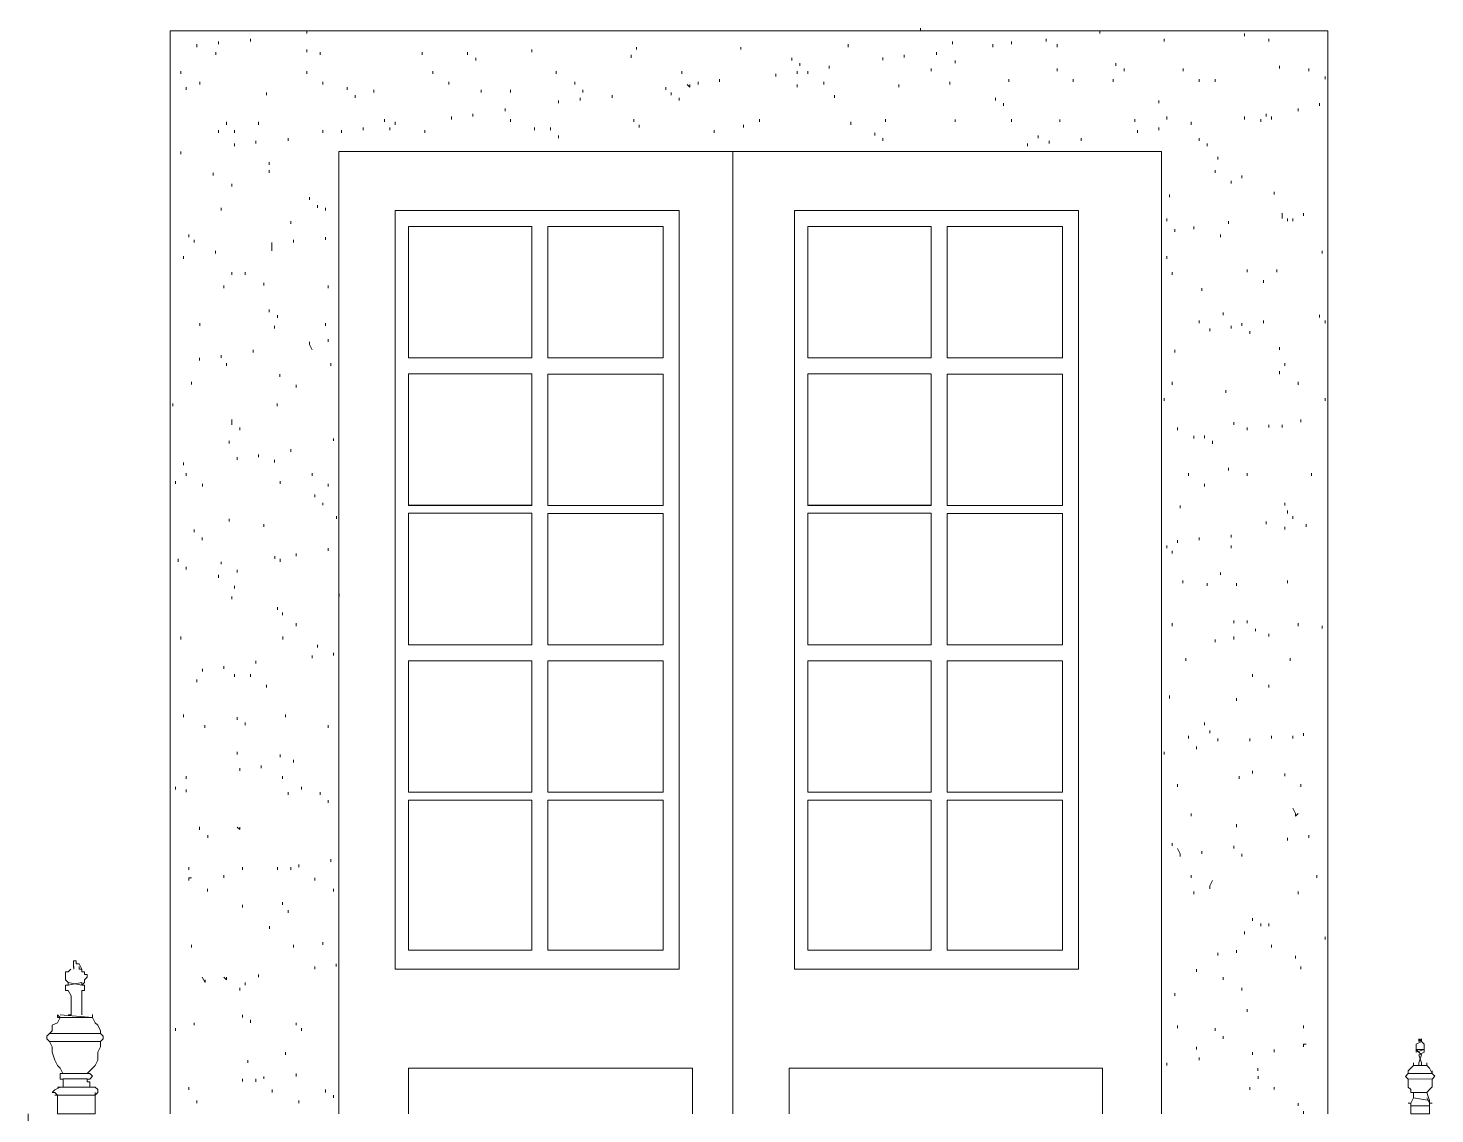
# Model space of a CAD drawing. Header units: millimetres. Extents: x -84511 to -57795, y -17083 to -534.
# Drawn here: x -62734 to -60737, y -7746 to -6206 of the extents above; entities that cross this region are included whole.
import ezdxf

# ---------------------------------------------------------------- set-up
doc = ezdxf.new("R2010")
doc.units = ezdxf.units.MM
doc.layers.add('A-POR-___-___-EXI', color=250, linetype='Continuous', lineweight=25)

msp = doc.modelspace()

# ---------------------------------------------------------------- linework, layer by layer
at = {"layer": 'A-POR-___-___-EXI', "color": 18, "lineweight": 9}
for p, q in [((-62338.3, -6213.2), (-62338.3, -6209.5)), ((-61467.2, -6209.5), (-61467.2, -6205.6)), ((-61212.5, -6213.2), (-61212.5, -6209.5)), ((-62494.3, -6232.4), (-62494.3, -6228.5)), ((-62463.9, -6228.5), (-62463.9, -6224.7)), ((-62418.2, -6224.7), (-62418.2, -6220.9)), ((-61569.9, -6232.4), (-61569.9, -6228.5)), ((-61421.6, -6228.5), (-61421.6, -6224.7)), ((-61364.6, -6232.4), (-61364.6, -6228.5)), ((-61338, -6228.5), (-61338, -6224.7)), ((-61288.5, -6224.7), (-61288.5, -6220.9)), ((-61273.3, -6232.4), (-61273.3, -6228.5)), ((-61121.1, -6224.7), (-61121.1, -6220.9)), ((-61007, -6217.1), (-61007, -6213.3)), ((-60972.8, -6224.7), (-60972.8, -6220.9)), ((-62467.6, -6243.7), (-62467.6, -6239.9)), ((-62338.3, -6239.9), (-62338.3, -6236.1)), ((-62319.3, -6243.7), (-62319.3, -6239.9)), ((-62174.7, -6243.7), (-62174.7, -6239.9)), ((-62110.1, -6243.7), (-62110.1, -6239.9)), ((-62098.6, -6251.4), (-62098.6, -6247.6)), ((-62018.8, -6239.9), (-62018.8, -6236.1)), ((-61878, -6247.6), (-61878, -6243.7)), ((-61870.4, -6236.1), (-61870.4, -6232.4)), ((-61722.1, -6236.1), (-61722.1, -6232.4)), ((-61649.8, -6251.4), (-61649.8, -6247.6)), ((-61520.5, -6251.3), (-61520.5, -6247.5)), ((-61490.1, -6247.5), (-61490.1, -6243.7)), ((-61444.4, -6243.7), (-61444.4, -6239.9)), ((-62517.1, -6270.4), (-62517.1, -6266.6)), ((-62338.3, -6270.4), (-62338.3, -6266.6)), ((-62159.6, -6270.4), (-62159.6, -6266.6)), ((-61984.5, -6270.4), (-61984.5, -6266.6)), ((-61805.9, -6270.4), (-61805.9, -6266.6)), ((-61672.6, -6274.2), (-61672.6, -6270.3)), ((-61642.3, -6270.3), (-61642.3, -6266.5)), ((-61638.5, -6258.9), (-61638.5, -6255.1)), ((-61627, -6270.3), (-61627, -6266.5)), ((-61596.6, -6262.7), (-61596.6, -6259)), ((-61452, -6266.5), (-61452, -6262.7)), ((-61417.8, -6255.1), (-61417.8, -6251.4)), ((-61273.2, -6266.5), (-61273.2, -6262.7)), ((-61189.7, -6258.9), (-61189.7, -6255.1)), ((-61178.2, -6266.5), (-61178.2, -6262.7)), ((-61094.4, -6266.5), (-61094.4, -6262.7)), ((-60957.5, -6262.7), (-60957.5, -6258.9)), ((-60915.8, -6266.5), (-60915.8, -6262.7)), ((-62509.5, -6293.2), (-62509.5, -6289.4)), ((-62490.4, -6285.5), (-62490.4, -6281.7)), ((-62315.5, -6285.5), (-62315.5, -6281.7)), ((-62281.2, -6293.2), (-62281.2, -6289.4)), ((-62136.7, -6285.5), (-62136.7, -6281.7)), ((-61957.9, -6285.5), (-61957.9, -6281.7)), ((-61828.6, -6293.1), (-61828.6, -6289.3)), ((-61782.9, -6285.5), (-61782.9, -6281.7)), ((-61752.5, -6281.8), (-61752.5, -6278)), ((-61642.2, -6289.3), (-61642.2, -6285.6)), ((-61604.2, -6285.5), (-61604.2, -6281.8)), ((-61497.7, -6289.3), (-61497.7, -6285.6)), ((-61425.4, -6285.5), (-61425.4, -6281.8)), ((-61341.7, -6281.8), (-61341.7, -6278)), ((-61250.4, -6281.8), (-61250.4, -6278)), ((-61193.4, -6281.8), (-61193.4, -6278)), ((-61071.6, -6281.8), (-61071.6, -6278)), ((-61048.9, -6281.8), (-61048.9, -6278)), ((-62395.3, -6300.8), (-62395.3, -6297)), ((-62269.9, -6304.5), (-62269.9, -6300.8)), ((-62243.2, -6297), (-62243.2, -6293.1)), ((-62091, -6297), (-62091, -6293.1)), ((-62049.2, -6297), (-62049.2, -6293.2)), ((-61980.8, -6312.1), (-61980.8, -6308.4)), ((-61950.3, -6308.4), (-61950.3, -6304.6)), ((-61946.5, -6297), (-61946.5, -6293.1)), ((-61904.7, -6304.6), (-61904.7, -6300.8)), ((-61821, -6300.8), (-61821, -6297)), ((-61809.6, -6308.3), (-61809.6, -6304.5)), ((-61589, -6304.5), (-61589, -6300.8)), ((-61360.8, -6308.3), (-61360.8, -6304.5)), ((-61128.7, -6312.2), (-61128.7, -6308.3)), ((-62102.5, -6331.2), (-62102.5, -6327.4)), ((-62056.8, -6323.6), (-62056.8, -6319.8)), ((-61349.3, -6316), (-61349.3, -6312.2)), ((-60976.6, -6331.2), (-60976.6, -6327.4)), ((-60931, -6323.6), (-60931, -6319.8)), ((-60900.5, -6316), (-60900.5, -6312.2)), ((-60889, -6323.6), (-60889, -6319.8)), ((-62463.9, -6354.1), (-62463.9, -6350.2)), ((-62452.4, -6342.6), (-62452.4, -6338.8)), ((-62441, -6354), (-62441, -6350.3)), ((-62406.8, -6342.6), (-62406.8, -6338.8)), ((-62315.6, -6354.1), (-62315.6, -6350.2)), ((-62288.9, -6354.1), (-62288.9, -6350.2)), ((-62258.4, -6350.2), (-62258.4, -6346.4)), ((-62228, -6338.8), (-62228, -6335)), ((-62220.5, -6350.3), (-62220.5, -6346.4)), ((-62212.8, -6342.6), (-62212.8, -6338.8)), ((-62170.9, -6354.1), (-62170.9, -6350.2)), ((-62132.9, -6335.1), (-62132.9, -6331.2)), ((-62049.3, -6338.8), (-62049.3, -6335)), ((-62015.1, -6350.2), (-62015.1, -6346.4)), ((-61992.2, -6350.3), (-61992.2, -6346.4)), ((-61874.3, -6338.8), (-61874.3, -6335)), ((-61866.6, -6346.4), (-61866.6, -6342.6)), ((-61760.2, -6354), (-61760.2, -6350.3)), ((-61718.3, -6346.4), (-61718.3, -6342.6)), ((-61695.5, -6338.8), (-61695.5, -6335)), ((-61566.1, -6342.6), (-61566.1, -6338.8)), ((-61516.7, -6338.8), (-61516.7, -6335)), ((-61417.8, -6338.8), (-61417.8, -6335.1)), ((-61338, -6338.8), (-61338, -6335)), ((-61269.5, -6338.8), (-61269.5, -6335.1)), ((-61163, -6338.8), (-61163, -6335)), ((-61159.2, -6354.1), (-61159.2, -6350.2)), ((-61128.7, -6350.2), (-61128.7, -6346.4)), ((-61117.3, -6335.1), (-61117.3, -6331.2)), ((-61083.1, -6342.6), (-61083.1, -6338.8)), ((-61007, -6335.1), (-61007, -6331.2)), ((-60984.2, -6338.8), (-60984.2, -6335)), ((-60969, -6335.1), (-60969, -6331.2)), ((-62441, -6373), (-62441, -6369.2)), ((-62410.6, -6369.2), (-62410.6, -6365.4)), ((-62365, -6365.4), (-62365, -6361.6)), ((-61980.8, -6361.6), (-61980.8, -6357.8)), ((-61531.9, -6357.8), (-61531.9, -6354)), ((-61520.5, -6365.4), (-61520.5, -6361.6)), ((-61315.2, -6373), (-61315.2, -6369.2)), ((-61299.9, -6361.6), (-61299.9, -6357.8)), ((-61284.7, -6369.2), (-61284.7, -6365.4)), ((-61239.1, -6365.4), (-61239.1, -6361.6)), ((-61071.7, -6365.4), (-61071.7, -6361.6)), ((-61060.3, -6373.1), (-61060.3, -6369.3)), ((-62517.1, -6384.5), (-62517.1, -6380.7)), ((-61045, -6392), (-61045, -6388.2)), ((-60889.1, -6388.2), (-60889.1, -6384.5)), ((-62391.6, -6399.7), (-62391.6, -6395.9)), ((-62391.6, -6411), (-62391.6, -6407.3)), ((-61048.8, -6411), (-61048.8, -6407.3)), ((-62471.4, -6414.9), (-62471.4, -6411.1)), ((-62444.8, -6430.1), (-62444.8, -6426.4)), ((-61026, -6426.3), (-61026, -6422.5)), ((-61010.9, -6418.7), (-61010.9, -6414.9)), ((-62334.5, -6449.2), (-62334.5, -6445.3)), ((-61113.5, -6445.3), (-61113.5, -6441.5)), ((-60965.1, -6441.5), (-60965.1, -6437.7)), ((-62460.1, -6464.3), (-62460.1, -6460.6)), ((-62323, -6460.5), (-62323, -6456.7)), ((-62311.7, -6464.3), (-62311.7, -6460.6)), ((-60923.3, -6471.9), (-60923.3, -6468.1)), ((-62361.1, -6483.3), (-62361.1, -6479.5)), ((-61117.4, -6479.6), (-61117.4, -6475.8)), ((-61079.3, -6490.9), (-61079.3, -6487.1)), ((-61029.9, -6483.4), (-61029.9, -6479.6)), ((-60946.1, -6479.5), (-60946.1, -6475.8)), ((-60938.6, -6479.6), (-60938.6, -6475.8)), ((-62505.7, -6502.4), (-62505.7, -6498.6)), ((-62498.1, -6509.9), (-62498.1, -6506.1)), ((-62357.3, -6510), (-62357.3, -6506.2)), ((-62311.7, -6506.2), (-62311.7, -6502.4)), ((-61105.9, -6494.7), (-61105.9, -6490.9)), ((-61041.2, -6502.4), (-61041.2, -6498.6)), ((-62513.3, -6532.8), (-62513.3, -6529)), ((-62467.7, -6525.2), (-62467.7, -6521.4)), ((-61117.3, -6532.8), (-61117.3, -6529.1)), ((-60896.7, -6525.2), (-60896.7, -6521.4)), ((-61003.2, -6551.8), (-61003.2, -6548)), ((-60961.3, -6551.8), (-60961.3, -6548)), ((-62444.9, -6555.6), (-62444.9, -6551.9)), ((-62425.8, -6555.6), (-62425.8, -6551.9)), ((-62399.2, -6570.9), (-62399.2, -6567)), ((-61109.7, -6555.7), (-61109.7, -6551.8)), ((-60980.4, -6567), (-60980.4, -6563.2)), ((-62456.2, -6574.6), (-62456.2, -6570.8)), ((-62307.9, -6574.6), (-62307.9, -6570.8)), ((-61067.8, -6578.5), (-61067.8, -6574.7)), ((-62391.6, -6608.8), (-62391.6, -6605)), ((-61037.4, -6612.7), (-61037.4, -6608.9)), ((-62532.3, -6631.7), (-62532.3, -6627.9)), ((-62490.4, -6628), (-62490.4, -6624.1)), ((-62384, -6631.7), (-62384, -6627.9)), ((-62380.1, -6616.5), (-62380.1, -6612.7)), ((-62311.6, -6628), (-62311.6, -6624.1)), ((-61071.7, -6624.1), (-61071.7, -6620.3)), ((-61026, -6631.7), (-61026, -6627.9)), ((-61010.9, -6627.9), (-61010.9, -6624.1)), ((-60980.4, -6624.1), (-60980.4, -6620.3)), ((-60900.5, -6616.4), (-60900.5, -6612.6)), ((-60892.8, -6624.1), (-60892.8, -6620.3)), ((-62307.9, -6650.7), (-62307.9, -6646.9)), ((-61056.5, -6635.6), (-61056.5, -6631.7)), ((-60999.4, -6639.3), (-60999.4, -6635.5)), ((-62460, -6673.5), (-62460, -6669.7)), ((-62414.4, -6665.9), (-62414.4, -6662.2)), ((-61106, -6665.9), (-61106, -6662.2)), ((-60957.6, -6662.2), (-60957.6, -6658.4)), ((-62490.5, -6677.4), (-62490.5, -6673.5)), ((-62452.4, -6685), (-62452.4, -6681.2)), ((-62304.1, -6685), (-62304.1, -6681.2)), ((-60950, -6684.9), (-60950, -6681.1)), ((-62501.8, -6711.5), (-62501.8, -6707.7)), ((-62376.4, -6700.2), (-62376.4, -6696.4)), ((-61109.7, -6711.6), (-61109.7, -6707.7)), ((-60957.5, -6696.4), (-60957.5, -6692.6)), ((-60930.9, -6711.6), (-60930.9, -6707.7)), ((-62353.6, -6715.4), (-62353.6, -6711.6)), ((-61033.7, -6723), (-61033.7, -6719.2)), ((-62528.5, -6742), (-62528.5, -6738.3)), ((-62380.2, -6742), (-62380.2, -6738.3)), ((-61121.1, -6734.4), (-61121.1, -6730.5)), ((-60892.9, -6734.4), (-60892.9, -6730.5)), ((-61022.3, -6768.6), (-61022.3, -6764.8)), ((-60972.7, -6772.4), (-60972.7, -6768.6)), ((-60953.8, -6772.4), (-60953.8, -6768.6)), ((-60927.1, -6764.8), (-60927.1, -6761.1)), ((-62433.4, -6776.3), (-62433.4, -6772.5)), ((-62300.3, -6791.4), (-62300.3, -6787.7)), ((-61102.1, -6776.2), (-61102.1, -6772.4)), ((-61079.3, -6787.7), (-61079.3, -6783.9)), ((-61064, -6787.6), (-61064, -6783.8)), ((-61003.2, -6776.2), (-61003.2, -6772.4)), ((-62448.6, -6795.2), (-62448.6, -6791.4)), ((-62361.1, -6806.7), (-62361.1, -6802.9)), ((-61052.7, -6795.3), (-61052.7, -6791.4)), ((-62513.3, -6825.7), (-62513.3, -6821.9)), ((-62437.2, -6818), (-62437.2, -6814.3)), ((-62406.8, -6814.3), (-62406.8, -6810.5)), ((-62384, -6821.9), (-62384, -6818.1)), ((-61029.9, -6833.3), (-61029.9, -6829.5)), ((-62524.7, -6852.3), (-62524.7, -6848.5)), ((-62509.5, -6840.9), (-62509.5, -6837.1)), ((-62376.3, -6852.3), (-62376.3, -6848.5)), ((-62330.8, -6840.9), (-62330.8, -6837.1)), ((-61086.9, -6840.9), (-61086.9, -6837.1)), ((-61003.2, -6840.9), (-61003.2, -6837.1)), ((-60911.9, -6840.9), (-60911.9, -6837.1)), ((-62486.6, -6856.1), (-62486.6, -6852.4)), ((-62326.9, -6871.3), (-62326.9, -6867.5)), ((-62307.9, -6856.1), (-62307.9, -6852.4)), ((-61064.1, -6856.1), (-61064.1, -6852.4)), ((-62315.5, -6882.7), (-62315.5, -6879)), ((-61098.3, -6886.6), (-61098.3, -6882.8)), ((-60950, -6882.8), (-60950, -6879)), ((-62448.6, -6905.6), (-62448.6, -6901.8)), ((-62399.2, -6913.2), (-62399.2, -6909.3)), ((-62296.4, -6901.8), (-62296.4, -6897.9)), ((-60976.6, -6909.3), (-60976.6, -6905.5)), ((-60946.1, -6894.2), (-60946.1, -6890.3)), ((-60938.6, -6901.8), (-60938.6, -6898)), ((-60919.5, -6913.2), (-60919.5, -6909.4)), ((-62498.1, -6920.8), (-62498.1, -6917)), ((-62486.7, -6932.1), (-62486.7, -6928.4)), ((-61071.6, -6932.2), (-61071.6, -6928.4)), ((-61026, -6928.4), (-61026, -6924.6)), ((-60949.9, -6916.9), (-60949.9, -6913.2)), ((-62307.9, -6947.4), (-62307.9, -6943.6)), ((-61117.3, -6943.6), (-61117.3, -6939.8)), ((-61109.8, -6951.2), (-61109.8, -6947.4)), ((-61102.1, -6936), (-61102.1, -6932.2)), ((-61026, -6943.6), (-61026, -6939.9)), ((-62520.9, -6962.7), (-62520.9, -6958.9)), ((-62460, -6966.4), (-62460, -6962.7)), ((-62383.9, -6958.9), (-62383.9, -6955)), ((-62376.3, -6962.7), (-62376.3, -6958.9)), ((-62353.5, -6955), (-62353.5, -6951.2)), ((-62509.5, -6974), (-62509.5, -6970.2)), ((-62463.8, -6985.4), (-62463.8, -6981.6)), ((-62437.2, -6977.9), (-62437.2, -6974.1)), ((-61094.5, -6993), (-61094.5, -6989.3)), ((-61041.3, -6981.6), (-61041.3, -6977.9)), ((-60946.1, -6993), (-60946.1, -6989.3)), ((-62441, -7000.7), (-62441, -6996.9)), ((-62292.6, -7012.1), (-62292.6, -7008.3)), ((-61060.3, -6996.9), (-61060.3, -6993)), ((-61018.4, -6996.9), (-61018.4, -6993.1)), ((-62444.8, -7015.8), (-62444.8, -7012.1)), ((-62380.1, -7031.1), (-62380.1, -7027.3)), ((-62372.6, -7038.7), (-62372.6, -7034.8)), ((-61022.2, -7050.1), (-61022.2, -7046.3)), ((-61003.2, -7050.1), (-61003.2, -7046.3)), ((-62532.4, -7054), (-62532.4, -7050.1)), ((-62517.2, -7072.9), (-62517.2, -7069.1)), ((-62372.5, -7072.9), (-62372.5, -7069.1)), ((-62353.6, -7054), (-62353.6, -7050.1)), ((-61109.7, -7054), (-61109.7, -7050.1)), ((-61022.2, -7072.9), (-61022.2, -7069.1)), ((-60991.8, -7061.5), (-60991.8, -7057.8)), ((-60972.7, -7069.1), (-60972.7, -7065.3)), ((-60930.9, -7054), (-60930.9, -7050.1)), ((-60896.7, -7057.7), (-60896.7, -7053.9)), ((-62323, -7084.3), (-62323, -7080.6)), ((-61048.8, -7076.7), (-61048.8, -7072.9)), ((-62410.6, -7107.2), (-62410.6, -7103.4)), ((-62330.7, -7099.5), (-62330.7, -7095.7)), ((-62300.3, -7095.7), (-62300.3, -7091.9)), ((-61090.6, -7103.4), (-61090.6, -7099.5)), ((-62486.6, -7118.5), (-62486.6, -7114.7)), ((-62456.2, -7114.7), (-62456.2, -7111)), ((-62441.1, -7126.2), (-62441.1, -7122.4)), ((-62418.2, -7126.2), (-62418.2, -7122.4)), ((-60995.6, -7126.2), (-60995.6, -7122.4)), ((-62494.3, -7133.7), (-62494.3, -7130)), ((-62395.4, -7141.4), (-62395.4, -7137.6)), ((-60972.8, -7141.4), (-60972.8, -7137.6)), ((-61113.6, -7156.7), (-61113.6, -7152.8)), ((-61018.4, -7160.4), (-61018.4, -7156.6)), ((-62513.3, -7183.3), (-62513.3, -7179.4)), ((-62437.2, -7187), (-62437.2, -7183.3)), ((-62368.7, -7183.3), (-62368.7, -7179.4)), ((-62482.9, -7198.5), (-62482.9, -7194.7)), ((-62425.8, -7194.6), (-62425.8, -7190.8)), ((-62307.9, -7198.5), (-62307.9, -7194.7)), ((-61064.1, -7194.7), (-61064.1, -7190.8)), ((-61056.5, -7206.1), (-61056.5, -7202.3)), ((-60923.3, -7209.9), (-60923.3, -7206.1)), ((-61086.9, -7213.7), (-61086.9, -7209.9)), ((-61075.5, -7228.9), (-61075.5, -7225.1)), ((-61045, -7217.4), (-61045, -7213.6)), ((-60999.4, -7217.4), (-60999.4, -7213.7)), ((-60968.9, -7213.7), (-60968.9, -7209.9)), ((-60938.6, -7213.7), (-60938.6, -7209.9)), ((-62437.3, -7236.5), (-62437.3, -7232.7)), ((-62376.3, -7240.3), (-62376.3, -7236.4)), ((-62357.3, -7247.9), (-62357.3, -7244.1)), ((-61121.1, -7236.5), (-61121.1, -7232.7)), ((-62509.5, -7270.7), (-62509.5, -7266.9)), ((-62433.4, -7259.3), (-62433.4, -7255.5)), ((-62402.9, -7255.5), (-62402.9, -7251.7)), ((-62372.6, -7270.7), (-62372.6, -7266.9)), ((-61014.6, -7270.7), (-61014.6, -7266.9)), ((-60995.6, -7263.1), (-60995.6, -7259.4)), ((-60950, -7266.9), (-60950, -7263.1)), ((-62524.7, -7285.9), (-62524.7, -7282.2)), ((-62509.5, -7289.8), (-62509.5, -7286)), ((-62345.9, -7285.9), (-62345.9, -7282.2)), ((-61102.2, -7282.2), (-61102.2, -7278.4)), ((-60927.1, -7282.2), (-60927.1, -7278.4)), ((-62365, -7293.5), (-62365, -7289.8)), ((-62319.3, -7293.5), (-62319.3, -7289.7)), ((-62307.9, -7305), (-62307.9, -7301.2)), ((-61083.1, -7323.9), (-61083.1, -7320.1)), ((-62490.5, -7343), (-62490.5, -7339.1)), ((-61018.4, -7339.2), (-61018.4, -7335.3)), ((-62479, -7354.4), (-62479, -7350.6)), ((-61109.8, -7365.8), (-61109.8, -7362)), ((-61022.2, -7369.6), (-61022.2, -7365.9)), ((-60946.1, -7358.2), (-60946.1, -7354.4)), ((-60915.8, -7354.4), (-60915.8, -7350.6)), ((-62304, -7388.7), (-62304, -7384.9)), ((-61067.9, -7377.2), (-61067.9, -7373.4)), ((-61010.9, -7381), (-61010.9, -7377.2)), ((-62505.7, -7400), (-62505.7, -7396.2)), ((-62456.2, -7411.5), (-62456.2, -7407.7)), ((-62429.6, -7400.1), (-62429.6, -7396.2)), ((-62380.1, -7400), (-62380.1, -7396.2)), ((-62361.2, -7400), (-62361.2, -7396.2)), ((-62349.8, -7396.2), (-62349.8, -7392.4)), ((-61083.1, -7411.4), (-61083.1, -7407.7)), ((-60904.3, -7411.4), (-60904.3, -7407.7)), ((-62479.1, -7430.5), (-62479.1, -7426.7)), ((-62326.9, -7415.2), (-62326.9, -7411.4)), ((-62300.3, -7430.5), (-62300.3, -7426.7)), ((-62372.6, -7449.5), (-62372.6, -7445.7)), ((-61079.3, -7434.3), (-61079.3, -7430.5)), ((-60931, -7434.3), (-60931, -7430.5)), ((-62429.6, -7453.3), (-62429.6, -7449.5)), ((-62365, -7460.8), (-62365, -7457.1)), ((-60995.6, -7472.3), (-60995.6, -7468.5)), ((-62391.5, -7483.8), (-62391.5, -7480)), ((-61007, -7491.4), (-61007, -7487.6)), ((-60984.2, -7480), (-60984.2, -7476.1)), ((-60972.8, -7480), (-60972.8, -7476.2)), ((-62501.9, -7510.4), (-62501.9, -7506.6)), ((-62357.4, -7510.4), (-62357.4, -7506.6)), ((-62315.5, -7506.6), (-62315.5, -7502.8)), ((-60968.9, -7510.4), (-60968.9, -7506.6)), ((-60892.8, -7498.9), (-60892.8, -7495.1)), ((-61124.9, -7529.4), (-61124.9, -7525.6)), ((-61045, -7521.7), (-61045, -7517.9)), ((-61018.5, -7517.9), (-61018.5, -7514.2)), ((-60934.8, -7525.6), (-60934.8, -7521.8)), ((-62406.7, -7552.2), (-62406.7, -7548.4)), ((-62326.8, -7540.8), (-62326.8, -7537)), ((-62296.5, -7537), (-62296.5, -7533.2)), ((-61075.5, -7544.5), (-61075.5, -7540.8)), ((-60927.1, -7540.8), (-60927.1, -7537)), ((-62676.9, -7563.6), (-62676.9, -7559.8)), ((-62433.5, -7571.2), (-62433.5, -7567.4)), ((-62425.8, -7563.7), (-62425.8, -7559.8)), ((-61037.4, -7556.1), (-61037.4, -7552.2)), ((-61010.8, -7571.2), (-61010.8, -7567.4)), ((-61105.9, -7578.8), (-61105.9, -7575)), ((-62429.6, -7609.3), (-62429.6, -7605.5)), ((-61003.2, -7601.6), (-61003.2, -7597.8)), ((-62524.7, -7628.3), (-62524.7, -7624.5)), ((-62498, -7620.6), (-62498, -7616.9)), ((-62418.2, -7616.9), (-62418.2, -7613)), ((-62353.5, -7620.6), (-62353.5, -7616.9)), ((-62345.9, -7628.3), (-62345.9, -7624.5)), ((-61102.2, -7624.5), (-61102.2, -7620.7)), ((-61048.8, -7628.3), (-61048.8, -7624.5)), ((-60923.4, -7624.5), (-60923.4, -7620.7)), ((-61037.5, -7639.6), (-61037.5, -7635.9)), ((-62368.8, -7662.5), (-62368.8, -7658.7)), ((-61075.5, -7654.9), (-61075.5, -7651.1)), ((-61071.6, -7670.1), (-61071.6, -7666.4)), ((-60995.6, -7662.5), (-60995.6, -7658.7)), ((-60965.2, -7658.7), (-60965.2, -7654.9)), ((-62422, -7673.9), (-62422, -7670.1)), ((-61117.4, -7677.7), (-61117.4, -7673.9)), ((-60988.1, -7685.4), (-60988.1, -7681.6)), ((-60748.4, -7677.7), (-60748.4, -7673.9)), ((-62505.6, -7712), (-62505.6, -7708.2)), ((-62429.6, -7700.5), (-62429.6, -7696.7)), ((-62410.7, -7700.6), (-62410.7, -7696.7)), ((-62399.2, -7696.7), (-62399.2, -7693)), ((-62353.5, -7693), (-62353.5, -7689.2)), ((-60999.4, -7712), (-60999.4, -7708.2)), ((-60988, -7696.7), (-60988, -7692.9)), ((-60965.2, -7711.9), (-60965.2, -7708.2)), ((-62494.2, -7731), (-62494.2, -7727.1)), ((-62387.7, -7715.7), (-62387.7, -7711.9)), ((-62349.7, -7731), (-62349.7, -7727.1)), ((-62311.7, -7715.8), (-62311.7, -7711.9)), ((-62300.3, -7723.4), (-62300.3, -7719.6)), ((-60931, -7734.8), (-60931, -7731)), ((-60923.3, -7746.2), (-60923.3, -7742.3))]:
    msp.add_line(p, q, dxfattribs=at)
at = {"layer": 'A-POR-___-___-EXI', "color": 18, "lineweight": 9, "flags": 128}
for points in [[(-60889.1, -7746.2), (-60889.1, -6209.5), (-62532.3, -6209.5), (-60889.1, -6209.5), (-60889.1, -7746.2)], [(-61798.2, -6285.6), (-61794.4, -6289.3), (-61794.4, -6285.6)], [(-60892.8, -6278), (-60892.9, -6278), (-60892.9, -6274.2)], [(-61125, -7746.2), (-61125, -6380.7), (-62292.7, -6380.7), (-61124.9, -6380.7), (-61124.9, -7746.2)], [(-60953.8, -6468.1), (-60953.8, -6475.8), (-60953.8, -6471.9)], [(-61996, -6673.6), (-61832.5, -6673.6), (-61832.5, -6487.2), (-61996, -6487.2), (-61832.5, -6487.2), (-61832.5, -6673.6), (-61996, -6673.6), (-61996, -6487.1), (-61996, -6673.6)], [(-61452.1, -6673.5), (-61627, -6673.5), (-61627, -6487.1), (-61452.1, -6487.1), (-61452.1, -6673.6), (-61627, -6673.6), (-61627, -6487.1), (-61452.1, -6487.1), (-61452.1, -6673.6)], [(-62387.8, -6521.4), (-62387.8, -6517.6), (-62387.8, -6510)], [(-62330.7, -6662.1), (-62334.5, -6654.5), (-62334.5, -6650.7)], [(-62018.8, -6882.7), (-62193.8, -6882.7), (-62193.8, -6696.3), (-62018.8, -6696.3), (-62018.8, -6882.8), (-62193.8, -6882.8), (-62193.8, -6696.3), (-62018.8, -6696.3), (-62018.8, -6882.8)], [(-61429.2, -6882.7), (-61429.2, -6696.4), (-61429.2, -6882.8), (-61265.6, -6882.8), (-61265.6, -6696.4), (-61429.2, -6696.4), (-61265.6, -6696.4), (-61265.6, -6882.8), (-61429.2, -6882.8)], [(-62444.8, -6768.6), (-62444.8, -6764.8), (-62444.9, -6761)], [(-61996, -7080.5), (-61996, -6894.2), (-61996, -7080.6), (-61832.5, -7080.6), (-61832.5, -6894.2), (-61996, -6894.2), (-61832.5, -6894.2), (-61832.5, -7080.6), (-61996, -7080.6)], [(-62018.8, -7103.4), (-62018.8, -7289.8), (-62018.8, -7103.3), (-62193.8, -7103.3), (-62193.8, -7289.7), (-62018.8, -7289.7), (-62193.8, -7289.7), (-62193.8, -7103.3), (-62018.8, -7103.3)], [(-61452.1, -7289.7), (-61627, -7289.7), (-61627, -7103.3), (-61452.1, -7103.3), (-61452.1, -7289.7), (-61627, -7289.7), (-61627, -7103.3), (-61452.1, -7103.3), (-61452.1, -7289.8)], [(-60942.3, -7103.4), (-60942.3, -7103.4), (-60942.3, -7099.5)], [(-62018.8, -7301.2), (-62018.8, -7514.2), (-62018.8, -7301.1), (-62193.8, -7301.1), (-62193.8, -7514.2), (-62018.8, -7514.2), (-62193.8, -7514.2), (-62193.8, -7301.1), (-62018.8, -7301.1)], [(-61996, -7514.2), (-61996, -7301.2), (-61996, -7514.2), (-61832.4, -7514.2), (-61832.4, -7301.1), (-61996, -7301.1), (-61832.4, -7301.1), (-61832.4, -7514.2), (-61995.9, -7514.2)], [(-61452.1, -7514.2), (-61627, -7514.2), (-61627, -7301.1), (-61452.1, -7301.1), (-61452.1, -7514.2), (-61627, -7514.2), (-61627, -7301.1), (-61452.1, -7301.1), (-61452.1, -7514.2)], [(-60931, -7320.2), (-60934.8, -7323.9), (-60934.8, -7320.1), (-60938.6, -7312.5)], [(-62437.2, -7339.2), (-62433.4, -7342.9), (-62433.4, -7339.2)], [(-61098.3, -7381), (-61098.3, -7377.2), (-61102.1, -7369.6)], [(-62505.6, -7415.3), (-62505.6, -7411.5), (-62501.9, -7411.4)], [(-61056.4, -7426.7), (-61056.4, -7422.9), (-61052.7, -7415.2)], [(-62673.1, -7540.8), (-62676.9, -7544.6), (-62680.7, -7544.6), (-62680.7, -7555.9), (-62676.9, -7559.8), (-62657.9, -7563.6), (-62657.9, -7559.8), (-62676.9, -7563.6), (-62680.7, -7563.6), (-62680.7, -7571.3), (-62676.9, -7571.2), (-62673, -7578.8), (-62673, -7601.6), (-62673, -7605.5), (-62676.9, -7605.5)], [(-62657.8, -7605.5), (-62657.8, -7601.6), (-62657.8, -7578.9), (-62657.9, -7571.2), (-62654, -7571.2), (-62654, -7563.6), (-62657.9, -7563.6), (-62654, -7559.8), (-62654, -7556), (-62650.2, -7552.2), (-62650.2, -7548.3), (-62654, -7548.3), (-62654, -7544.7), (-62657.8, -7544.7), (-62657.8, -7540.8), (-62661.6, -7533.2), (-62665.5, -7533.2), (-62665.5, -7529.3), (-62669.3, -7529.3), (-62669.3, -7537), (-62669.2, -7540.8), (-62669.2, -7537)], [(-62661.6, -7537), (-62661.6, -7540.8), (-62657.8, -7540.8)], [(-62486.7, -7552.2), (-62482.8, -7559.8), (-62482.8, -7556)], [(-62456.3, -7552.2), (-62452.5, -7556), (-62452.5, -7552.2)], [(-62631.2, -7643.6), (-62703.5, -7643.6), (-62707.3, -7639.7), (-62707.3, -7635.9), (-62703.5, -7632.1), (-62699.7, -7628.3), (-62699.7, -7620.6), (-62692, -7616.9), (-62688.3, -7609.3), (-62692.1, -7605.5), (-62692.1, -7609.3), (-62688.3, -7609.3), (-62642.6, -7609.3), (-62688.3, -7605.5)], [(-62631.2, -7632.1), (-62631.2, -7628.3), (-62635, -7620.6), (-62638.9, -7616.9), (-62642.7, -7609.3), (-62642.6, -7605.4)], [(-62650.2, -7689.1), (-62642.6, -7681.5), (-62638.8, -7677.7), (-62635.1, -7670.2), (-62635.1, -7658.7), (-62631.2, -7651.2), (-62631.2, -7643.5), (-62627.4, -7639.7), (-62627.4, -7635.9), (-62631.2, -7632), (-62703.5, -7632)], [(-62703.5, -7643.5), (-62699.7, -7651.1), (-62699.7, -7658.7), (-62695.8, -7670.1), (-62692, -7677.8), (-62688.3, -7681.5), (-62684.5, -7689.1), (-62688.3, -7689.1), (-62688.3, -7696.8), (-62684.5, -7696.8)], [(-60923.3, -7651.1), (-60923.3, -7647.2), (-60919.5, -7647.3)], [(-60752.2, -7651.1), (-60752.2, -7658.7), (-60752.2, -7647.2), (-60756, -7643.6), (-60763.6, -7647.3), (-60763.6, -7655), (-60756, -7662.4), (-60759.8, -7673.9), (-60759.8, -7677.7), (-60767.3, -7677.7), (-60771.2, -7681.5), (-60775, -7685.3), (-60775, -7689.1), (-60778.8, -7693), (-60775, -7696.8), (-60740.7, -7696.7)], [(-60763.6, -7654.9), (-60763.6, -7658.7), (-60752.1, -7654.9), (-60763.6, -7654.9), (-60763.6, -7651.1)], [(-60752.2, -7658.7), (-60759.8, -7662.4), (-60756, -7673.9), (-60756, -7677.7), (-60748.4, -7677.7), (-60744.6, -7681.5), (-60740.8, -7689.1), (-60740.8, -7685.3)], [(-61790.6, -7746.2), (-61790.6, -7681.6), (-62193.8, -7681.6), (-62193.8, -7746.2), (-62193.8, -7681.6), (-61790.6, -7681.6), (-61790.6, -7746.2)], [(-61653.7, -7681.5), (-61208.7, -7681.5), (-61653.7, -7681.5), (-61653.7, -7746.1), (-61653.7, -7681.5)], [(-60767.4, -7677.7), (-60748.4, -7677.7), (-60767.4, -7677.7), (-60767.4, -7673.9)], [(-62692.1, -7708.2), (-62638.8, -7708.2), (-62635, -7711.9), (-62635, -7715.7), (-62638.8, -7719.6), (-62638.8, -7715.8), (-62638.8, -7746.2), (-62692.1, -7746.2), (-62692.1, -7719.6), (-62695.9, -7715.8), (-62699.7, -7715.8), (-62695.9, -7712), (-62688.3, -7708.2), (-62684.4, -7708.2), (-62684.4, -7696.7), (-62650.3, -7696.7)], [(-62684.4, -7689.2), (-62650.2, -7689.1), (-62646.4, -7689.1), (-62642.6, -7692.9), (-62646.4, -7696.8), (-62650.2, -7696.8), (-62650.2, -7700.6), (-62646.4, -7700.6), (-62646.4, -7708.2), (-62642.6, -7708.2)], [(-60748.4, -7715.8), (-60744.6, -7711.9), (-60740.7, -7708.1), (-60740.7, -7696.8), (-60736.9, -7692.9), (-60740.8, -7689.1), (-60775, -7689.2)], [(-60775, -7696.8), (-60775, -7708.2), (-60771.2, -7711.9), (-60771.2, -7715.7), (-60767.3, -7715.7), (-60767.4, -7723.4), (-60744.6, -7727.2), (-60767.4, -7723.3)], [(-62692.1, -7719.6), (-62638.8, -7719.6), (-62692.1, -7719.6), (-62695.9, -7719.6)], [(-60771.2, -7734.8), (-60744.6, -7734.8), (-60771.2, -7734.8), (-60771.2, -7731), (-60767.4, -7723.3), (-60771.2, -7731), (-60775, -7731), (-60771.2, -7731), (-60771.2, -7746.2), (-60744.6, -7746.2), (-60744.6, -7734.7)], [(-60767.4, -7715.7), (-60748.4, -7715.7), (-60744.6, -7727.1), (-60744.6, -7731), (-60740.7, -7731), (-60744.6, -7731), (-60744.5, -7734.8), (-60744.5, -7731), (-60748.4, -7723.4)]]:
    msp.add_lwpolyline(points, dxfattribs=at)
for points in [[(-62532.3, -7746.2), (-62532.3, -6209.5)], [(-62292.7, -7746.2), (-62292.7, -6380.7)], [(-61733.5, -7746.2), (-61733.5, -6380.7)], [(-61809.6, -7540.8), (-61809.6, -6464.4), (-62212.8, -6464.4), (-62212.8, -7540.8), (-61809.6, -7540.8), (-61809.6, -6464.4), (-62212.8, -6464.4), (-62212.8, -7540.8)], [(-61242.9, -7540.8), (-61242.9, -6464.4), (-61646.1, -6464.4), (-61646.1, -7540.8), (-61242.9, -7540.8), (-61242.9, -6464.4), (-61646.1, -6464.4), (-61646.1, -7540.8)], [(-62018.8, -6487.1), (-62193.8, -6487.1), (-62193.8, -6673.5), (-62018.8, -6673.5), (-62018.8, -6487.1), (-62018.8, -6673.6), (-62193.8, -6673.6), (-62193.8, -6487.1)], [(-61429.2, -6673.6), (-61429.2, -6487.2), (-61429.2, -6673.6), (-61265.6, -6673.6), (-61265.6, -6487.2), (-61429.2, -6487.2), (-61265.6, -6487.2), (-61265.6, -6673.6)], [(-61996, -6882.8), (-61996, -6696.4), (-61996, -6882.8), (-61832.5, -6882.8), (-61832.5, -6696.4), (-61996, -6696.4), (-61832.5, -6696.4), (-61832.5, -6882.8)], [(-61452.1, -6696.3), (-61627, -6696.3), (-61627, -6882.7), (-61452, -6882.7), (-61452, -6696.4), (-61452, -6882.8), (-61627, -6882.8), (-61627, -6696.3)], [(-62018.8, -7080.5), (-62018.8, -6894.1), (-62193.8, -6894.1), (-62193.8, -7080.5), (-62018.8, -7080.5), (-62018.8, -6894.1), (-62193.8, -6894.1), (-62193.8, -7080.5)], [(-61452.1, -7080.5), (-61452.1, -6894.1), (-61627, -6894.1), (-61627, -7080.5), (-61452.1, -7080.5), (-61452.1, -6894.1), (-61627, -6894.1), (-61627, -7080.5)], [(-61429.2, -7080.6), (-61265.6, -7080.6), (-61265.6, -6894.2), (-61429.2, -6894.2), (-61429.2, -7080.6), (-61429.2, -6894.2), (-61265.6, -6894.2), (-61265.6, -7080.6)], [(-61996, -7289.8), (-61832.5, -7289.8), (-61832.5, -7103.4), (-61996, -7103.4), (-61832.5, -7103.4), (-61832.5, -7289.8), (-61996, -7289.8), (-61996, -7103.4)], [(-61429.2, -7289.8), (-61429.2, -7103.4), (-61429.2, -7289.8), (-61265.6, -7289.8), (-61265.6, -7103.4), (-61429.2, -7103.4), (-61265.6, -7103.4), (-61265.6, -7289.8)], [(-61265.6, -7301.2), (-61429.3, -7301.2), (-61429.3, -7514.2), (-61265.7, -7514.2), (-61265.7, -7301.2), (-61265.7, -7514.2), (-61429.3, -7514.2), (-61429.3, -7301.2)], [(-60756, -7639.7), (-60759.8, -7643.5), (-60759.8, -7639.7), (-60756, -7643.5)], [(-61208.6, -7681.5), (-61208.6, -7746.1)], [(-62733.9, -7746.1), (-62733.9, -7780.4)]]:
    msp.add_lwpolyline(points, close=True, dxfattribs=at)

doc.saveas('drawing.dxf')
